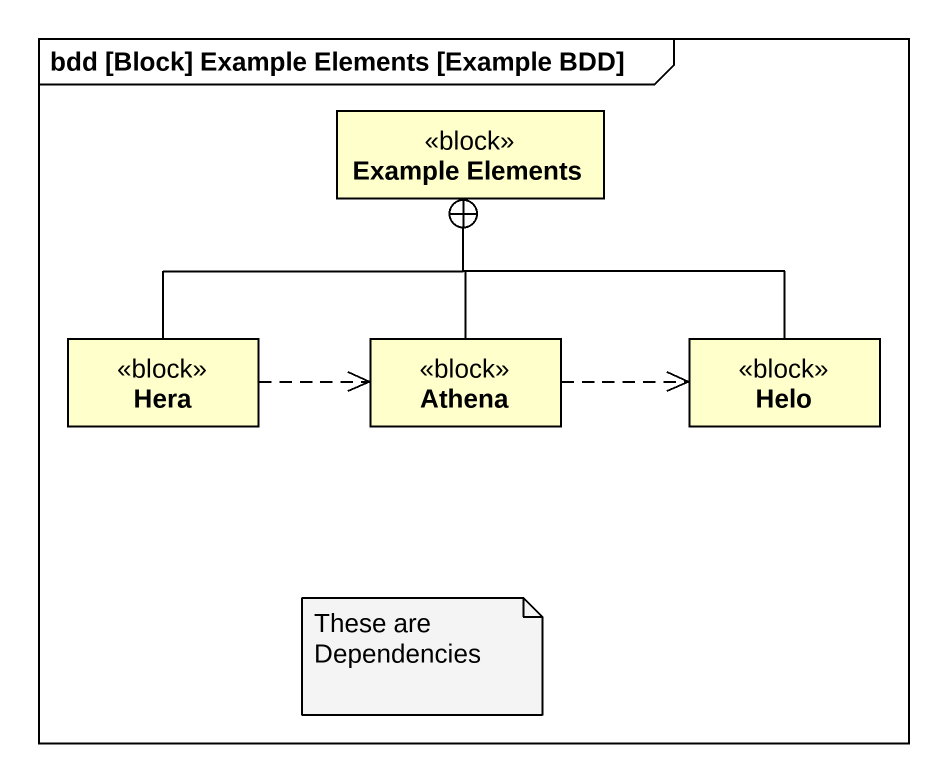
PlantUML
@startuml
mainframe bdd [Block] Example Elements [Example BDD]
hide circle
hide empty members
class "Example Elements" as Example_Elements <<block>>
class Hera <<block>>
class Athena <<block>>
class Helo <<block>>
Hera -up-+ Example_Elements
Hera .right.> Athena
Athena -up-+ Example_Elements
Athena .right.> Helo
Helo -up-+ Example_Elements
note as N1
  These are Dependencies
end note
@enduml
